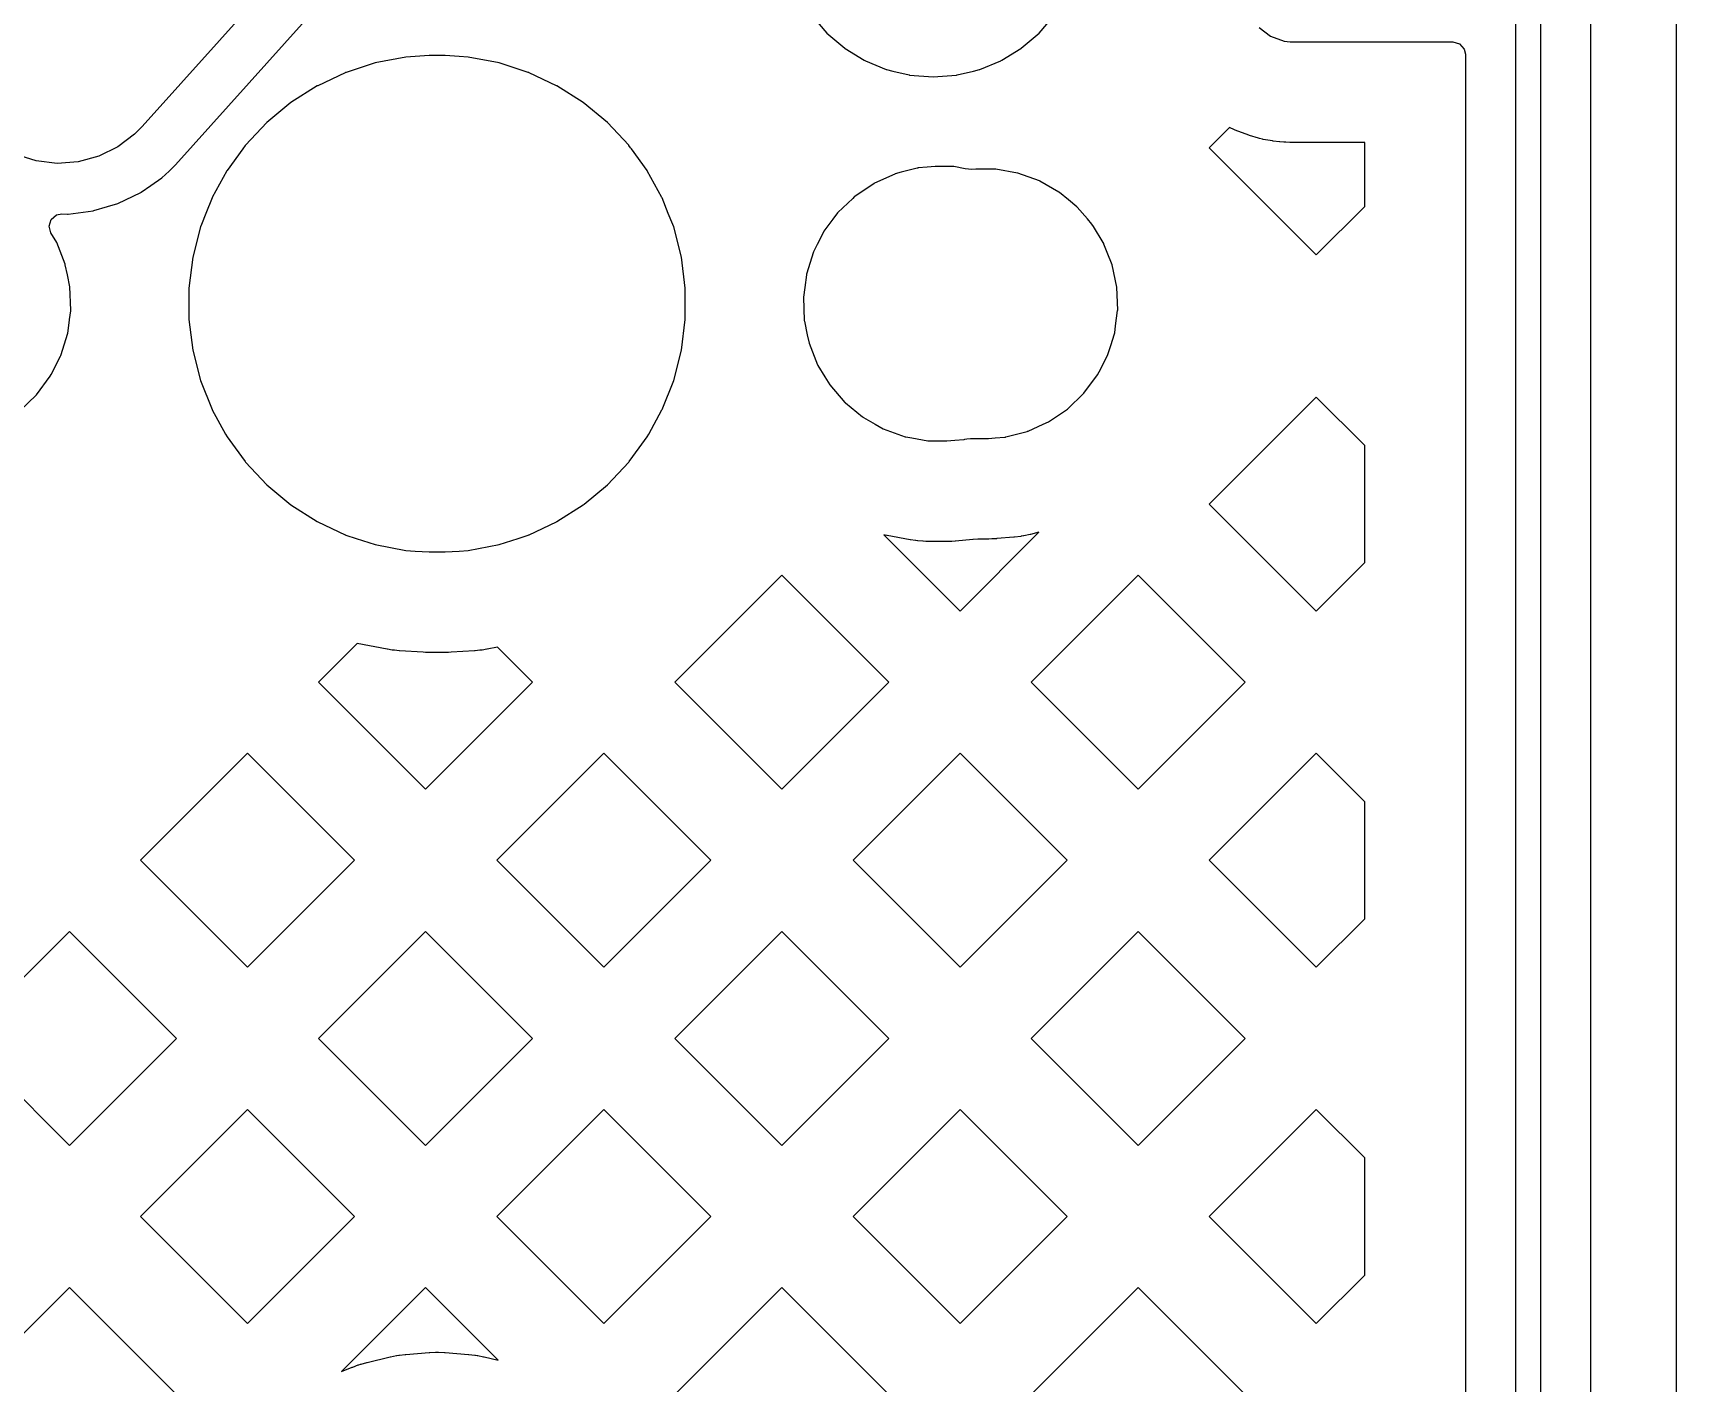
# Model space of a CAD drawing. Extents: x 124.3 to 210.2, y -114.7 to -26.3.
# Drawn here: x 193.42 to 209.99, y -70.38 to -56.77 of the extents above; entities that cross this region are included whole.
import ezdxf

# ---------------------------------------------------------------- set-up
doc = ezdxf.new("R2010")
doc.units = 0
doc.layers.add('BLACK', color=7, linetype='CONTINUOUS')

msp = doc.modelspace()

# ---------------------------------------------------------------- linework, layer by layer
at = {"layer": 'BLACK', "linetype": 'CONTINUOUS'}
for p, q in [((209.992, -30.6388), (209.992, -110.361)), ((208.375, -94.2982), (208.375, -40.4018)), ((208.625, -40.35), (208.625, -94.35)), ((209.133, -94.3142), (209.133, -40.4288)), ((195.837, -56.2513), (194.527, -57.7113)), ((201.276, -56.5894), (201.43, -56.77)), ((203.57, -56.77), (203.724, -56.5894)), ((194.863, -58.0987), (196.138, -56.678)), ((201.43, -56.77), (201.611, -56.9242)), ((203.389, -56.9242), (203.57, -56.77)), ((205.787, -56.7133), (205.903, -56.8006)), ((205.903, -56.8006), (206.04, -56.8517)), ((201.611, -56.9242), (201.615, -56.9268)), ((201.615, -56.9268), (201.615, -56.9268)), ((201.615, -56.9268), (201.806, -57.0437)), ((203.194, -57.0437), (203.385, -56.9268)), ((203.385, -56.9268), (203.389, -56.9242)), ((203.385, -56.9268), (203.385, -56.9268)), ((206.04, -56.8517), (206.102, -56.8585)), ((206.102, -56.8585), (207.74, -56.8585)), ((207.74, -56.8585), (207.809, -56.8785)), ((207.809, -56.8785), (207.855, -56.9322)), ((207.855, -56.9322), (207.867, -56.9845)), ((207.867, -56.9845), (207.867, -73.0155)), ((196.735, -57.1173), (196.582, -57.1672)), ((196.876, -57.0714), (196.735, -57.1173)), ((197.186, -57.0124), (196.876, -57.0714)), ((197.279, -57.0065), (197.186, -57.0124)), ((197.419, -56.9977), (197.279, -57.0065)), ((197.421, -56.9976), (197.419, -56.9977)), ((197.419, -56.9977), (197.419, -56.9977)), ((197.579, -56.9976), (197.421, -56.9976)), ((197.581, -56.9977), (197.579, -56.9976)), ((197.721, -57.0065), (197.581, -56.9977)), ((197.581, -56.9977), (197.581, -56.9977)), ((197.814, -57.0124), (197.721, -57.0065)), ((198.124, -57.0714), (197.814, -57.0124)), ((198.265, -57.1173), (198.124, -57.0714)), ((198.418, -57.1672), (198.265, -57.1173)), ((201.806, -57.0437), (201.813, -57.0482)), ((201.813, -57.0482), (201.818, -57.0501)), ((201.818, -57.0501), (201.818, -57.0501)), ((201.818, -57.0501), (202.028, -57.1372)), ((202.028, -57.1372), (202.032, -57.1391)), ((202.032, -57.1391), (202.093, -57.1537)), ((202.093, -57.1537), (202.258, -57.1934)), ((202.742, -57.1934), (202.907, -57.1537)), ((202.907, -57.1537), (202.968, -57.1391)), ((202.968, -57.1391), (202.972, -57.1372)), ((202.972, -57.1372), (203.182, -57.0501)), ((203.182, -57.0501), (203.187, -57.0482)), ((203.182, -57.0501), (203.182, -57.0501)), ((203.187, -57.0482), (203.194, -57.0437)), ((196.292, -57.3028), (196.026, -57.4715)), ((196.296, -57.3011), (196.292, -57.3028)), ((196.573, -57.1704), (196.296, -57.3011)), ((196.296, -57.3011), (196.296, -57.3011)), ((196.577, -57.1687), (196.573, -57.1704)), ((196.573, -57.1704), (196.573, -57.1704)), ((196.582, -57.1672), (196.577, -57.1687)), ((198.423, -57.1687), (198.418, -57.1672)), ((198.427, -57.1704), (198.423, -57.1687)), ((198.704, -57.3011), (198.427, -57.1704)), ((198.427, -57.1704), (198.427, -57.1704)), ((198.708, -57.3028), (198.704, -57.3011)), ((198.704, -57.3011), (198.704, -57.3011)), ((198.974, -57.4715), (198.708, -57.3028)), ((202.258, -57.1934), (202.258, -57.1934)), ((202.258, -57.1934), (202.263, -57.1945)), ((202.263, -57.1945), (202.5, -57.2132)), ((202.5, -57.2132), (202.737, -57.1945)), ((202.737, -57.1945), (202.742, -57.1934)), ((202.742, -57.1934), (202.742, -57.1934)), ((196.026, -57.4715), (195.784, -57.6722)), ((199.216, -57.6722), (198.974, -57.4715)), ((194.45, -57.7894), (194.279, -57.9182)), ((194.527, -57.7113), (194.45, -57.7894)), ((195.784, -57.6722), (195.568, -57.9018)), ((199.432, -57.9018), (199.216, -57.6722)), ((205.489, -57.7237), (205.285, -57.928)), ((205.539, -57.7466), (205.489, -57.7237)), ((205.547, -57.7501), (205.539, -57.7466)), ((205.684, -57.8012), (205.547, -57.7501)), ((205.691, -57.8038), (205.684, -57.8012)), ((205.782, -57.8316), (205.691, -57.8038)), ((194.279, -57.9182), (194.088, -58.0124)), ((195.541, -57.939), (195.383, -58.1565)), ((195.566, -57.905), (195.541, -57.939)), ((195.568, -57.9018), (195.566, -57.905)), ((195.566, -57.905), (195.566, -57.905)), ((199.434, -57.905), (199.432, -57.9018)), ((199.451, -57.928), (199.434, -57.905)), ((199.434, -57.905), (199.434, -57.905)), ((199.459, -57.939), (199.451, -57.928)), ((199.617, -58.1565), (199.459, -57.939)), ((205.285, -57.928), (206.364, -59.007)), ((205.79, -57.8336), (205.782, -57.8316)), ((205.821, -57.8409), (205.79, -57.8336)), ((205.828, -57.8425), (205.821, -57.8409)), ((205.922, -57.8587), (205.828, -57.8425)), ((205.93, -57.8598), (205.922, -57.8587)), ((205.992, -57.8666), (205.93, -57.8598)), ((205.996, -57.8669), (205.992, -57.8666)), ((206.037, -57.8702), (205.996, -57.8669)), ((206.04, -57.8705), (206.037, -57.8702)), ((206.054, -57.8712), (206.04, -57.8705)), ((206.057, -57.8713), (206.054, -57.8712)), ((206.098, -57.8725), (206.057, -57.8713)), ((206.102, -57.8725), (206.098, -57.8725)), ((206.852, -57.8725), (206.102, -57.8725)), ((206.852, -58.5184), (206.852, -57.8725)), ((193.456, -58.0604), (193.252, -57.9963)), ((193.668, -58.0848), (193.456, -58.0604)), ((193.881, -58.0686), (193.668, -58.0848)), ((194.088, -58.0124), (193.881, -58.0686)), ((194.797, -58.1616), (194.861, -58.1004)), ((194.861, -58.1004), (194.863, -58.0987)), ((194.861, -58.1004), (194.861, -58.1004)), ((202.341, -58.1327), (202.18, -58.1745)), ((202.346, -58.1313), (202.341, -58.1327)), ((202.341, -58.1327), (202.341, -58.1327)), ((202.351, -58.1309), (202.346, -58.1313)), ((202.44, -58.1234), (202.351, -58.1309)), ((202.351, -58.1309), (202.351, -58.1309)), ((202.521, -58.1165), (202.44, -58.1234)), ((202.686, -58.1165), (202.521, -58.1165)), ((202.688, -58.1166), (202.686, -58.1165)), ((202.707, -58.1175), (202.688, -58.1166)), ((202.688, -58.1166), (202.688, -58.1166)), ((202.711, -58.1177), (202.707, -58.1175)), ((202.707, -58.1175), (202.707, -58.1175)), ((202.825, -58.1384), (202.711, -58.1177)), ((202.858, -58.1443), (202.825, -58.1384)), ((202.891, -58.1458), (202.858, -58.1443)), ((202.933, -58.1423), (202.891, -58.1458)), ((202.942, -58.1415), (202.933, -58.1423)), ((203.104, -58.1415), (202.942, -58.1415)), ((203.106, -58.1416), (203.104, -58.1415)), ((203.111, -58.1418), (203.106, -58.1416)), ((203.106, -58.1416), (203.106, -58.1416)), ((203.128, -58.1426), (203.111, -58.1418)), ((203.132, -58.1434), (203.128, -58.1426)), ((203.35, -58.1827), (203.132, -58.1434)), ((203.132, -58.1434), (203.132, -58.1434)), ((194.517, -58.3737), (194.612, -58.3087)), ((194.612, -58.3087), (194.723, -58.2316)), ((194.723, -58.2316), (194.797, -58.1616)), ((195.381, -58.16), (195.233, -58.429)), ((195.383, -58.1565), (195.381, -58.16)), ((195.381, -58.16), (195.381, -58.16)), ((199.619, -58.16), (199.617, -58.1565)), ((199.767, -58.429), (199.619, -58.16)), ((199.619, -58.16), (199.619, -58.16)), ((201.905, -58.2868), (201.71, -58.4179)), ((201.91, -58.2846), (201.905, -58.2868)), ((202.114, -58.1925), (201.91, -58.2846)), ((201.91, -58.2846), (201.91, -58.2846)), ((202.119, -58.1903), (202.114, -58.1925)), ((202.114, -58.1925), (202.114, -58.1925)), ((202.18, -58.1745), (202.119, -58.1903)), ((203.355, -58.1837), (203.35, -58.1827)), ((203.35, -58.1827), (203.35, -58.1827)), ((203.572, -58.2623), (203.355, -58.1837)), ((203.577, -58.265), (203.572, -58.2623)), ((203.768, -58.3737), (203.577, -58.265)), ((194.28, -58.4887), (194.512, -58.3776)), ((194.512, -58.3776), (194.517, -58.3737)), ((195.231, -58.4324), (195.169, -58.5899)), ((195.233, -58.429), (195.231, -58.4324)), ((199.769, -58.4324), (199.767, -58.429)), ((199.831, -58.5899), (199.769, -58.4324)), ((201.69, -58.4374), (201.54, -58.58)), ((201.706, -58.4216), (201.69, -58.4374)), ((201.71, -58.4179), (201.706, -58.4216)), ((201.706, -58.4216), (201.706, -58.4216)), ((203.772, -58.3764), (203.768, -58.3737)), ((203.768, -58.3737), (203.768, -58.3737)), ((203.776, -58.3798), (203.772, -58.3764)), ((203.864, -58.4518), (203.776, -58.3798)), ((203.776, -58.3798), (203.776, -58.3798)), ((203.951, -58.5226), (203.864, -58.4518)), ((193.587, -58.7173), (193.609, -58.6498)), ((193.609, -58.6498), (193.663, -58.6047)), ((193.663, -58.6047), (193.716, -58.5946)), ((193.716, -58.5946), (193.774, -58.596)), ((193.774, -58.596), (193.774, -58.596)), ((193.774, -58.596), (193.779, -58.5962)), ((193.779, -58.5962), (194.033, -58.5621)), ((194.033, -58.5621), (194.038, -58.5607)), ((194.038, -58.5607), (194.178, -58.5192)), ((194.038, -58.5607), (194.038, -58.5607)), ((194.178, -58.5192), (194.28, -58.4887)), ((195.169, -58.5899), (195.125, -58.7006)), ((199.875, -58.7006), (199.831, -58.5899)), ((201.49, -58.6476), (201.4, -58.7683)), ((201.537, -58.5842), (201.49, -58.6476)), ((201.54, -58.58), (201.537, -58.5842)), ((201.537, -58.5842), (201.537, -58.5842)), ((203.954, -58.5266), (203.951, -58.5226)), ((204.057, -58.645), (203.954, -58.5266)), ((203.954, -58.5266), (203.954, -58.5266)), ((204.102, -58.6967), (204.057, -58.645)), ((206.364, -59.007), (206.852, -58.5184)), ((193.605, -58.7859), (193.587, -58.7173)), ((193.664, -58.8826), (193.605, -58.7859)), ((195.115, -58.7252), (195.037, -59.0302)), ((195.125, -58.7006), (195.115, -58.7252)), ((199.885, -58.7252), (199.875, -58.7006)), ((199.963, -59.0302), (199.885, -58.7252)), ((201.398, -58.7731), (201.331, -58.9031)), ((201.4, -58.7683), (201.398, -58.7731)), ((201.398, -58.7731), (201.398, -58.7731)), ((204.117, -58.7215), (204.102, -58.6967)), ((204.214, -58.8826), (204.117, -58.7215)), ((193.75, -59.101), (193.664, -58.8826)), ((201.294, -58.9776), (201.224, -59.2018)), ((201.331, -58.9031), (201.294, -58.9776)), ((204.221, -58.8938), (204.214, -58.8826)), ((204.223, -58.8987), (204.221, -58.8938)), ((204.256, -58.9823), (204.223, -58.8987)), ((204.223, -58.8987), (204.223, -58.8987)), ((193.751, -59.1062), (193.75, -59.101)), ((193.772, -59.2072), (193.751, -59.1062)), ((193.751, -59.1062), (193.751, -59.1062)), ((195.037, -59.0302), (194.998, -59.3426)), ((200.002, -59.3426), (199.963, -59.0302)), ((204.306, -59.1082), (204.256, -58.9823)), ((204.353, -59.3338), (204.306, -59.1082)), ((193.798, -59.3308), (193.772, -59.2072)), ((201.223, -59.2071), (201.206, -59.3361)), ((201.224, -59.2018), (201.223, -59.2071)), ((193.807, -59.5654), (193.798, -59.3308)), ((194.998, -59.3426), (194.998, -59.6574)), ((200.002, -59.6574), (200.002, -59.3426)), ((201.206, -59.3361), (201.193, -59.4346)), ((201.193, -59.4346), (201.202, -59.6692)), ((204.362, -59.5642), (204.353, -59.3338)), ((193.795, -59.6574), (193.806, -59.5707)), ((193.806, -59.5707), (193.807, -59.5654)), ((193.806, -59.5707), (193.806, -59.5707)), ((204.341, -59.724), (204.361, -59.5695)), ((204.361, -59.5695), (204.362, -59.5642)), ((204.361, -59.5695), (204.361, -59.5695)), ((193.706, -60.0224), (193.776, -59.7982)), ((193.776, -59.7982), (193.794, -59.6662)), ((193.794, -59.6662), (193.795, -59.6574)), ((194.998, -59.6574), (195.037, -59.9698)), ((199.963, -59.9698), (200.002, -59.6574)), ((201.202, -59.6692), (201.203, -59.6744)), ((201.203, -59.6744), (201.232, -59.8127)), ((204.292, -59.9201), (204.328, -59.8033)), ((204.328, -59.8033), (204.332, -59.7928)), ((204.332, -59.7928), (204.341, -59.724)), ((195.037, -59.9698), (195.115, -60.2748)), ((199.885, -60.2748), (199.963, -59.9698)), ((201.232, -59.8127), (201.25, -59.899)), ((201.25, -59.899), (201.336, -60.1174)), ((204.263, -60.0129), (204.292, -59.9201)), ((193.609, -60.2137), (193.704, -60.0271)), ((193.704, -60.0271), (193.706, -60.0224)), ((193.704, -60.0271), (193.704, -60.0271)), ((201.336, -60.1174), (201.339, -60.1219)), ((201.339, -60.1219), (201.41, -60.2384)), ((204.175, -60.1874), (204.231, -60.0761)), ((204.231, -60.0761), (204.263, -60.0129)), ((193.46, -60.42), (193.6, -60.2317)), ((193.6, -60.2317), (193.609, -60.2137)), ((195.115, -60.2748), (195.231, -60.5676)), ((199.769, -60.5676), (199.885, -60.2748)), ((201.41, -60.2384), (201.458, -60.3181)), ((204.021, -60.4034), (204.159, -60.2185)), ((204.159, -60.2185), (204.175, -60.1874)), ((193.29, -60.5821), (193.46, -60.42)), ((201.458, -60.3181), (201.612, -60.4954)), ((203.854, -60.5626), (204.021, -60.4034)), ((206.364, -60.4411), (205.285, -61.5201)), ((206.852, -60.9297), (206.364, -60.4411)), ((195.231, -60.5676), (195.233, -60.571)), ((195.233, -60.571), (195.233, -60.571)), ((195.233, -60.571), (195.367, -60.8147)), ((199.633, -60.8147), (199.767, -60.571)), ((199.767, -60.571), (199.769, -60.5676)), ((199.767, -60.571), (199.767, -60.571)), ((201.612, -60.4954), (201.616, -60.4988)), ((201.616, -60.4988), (201.789, -60.6409)), ((203.663, -60.6913), (203.854, -60.5626)), ((201.789, -60.6409), (201.789, -60.6409)), ((201.789, -60.6409), (201.794, -60.6443)), ((201.794, -60.6443), (201.798, -60.6469)), ((201.798, -60.6469), (201.798, -60.6469)), ((201.798, -60.6469), (201.918, -60.7154)), ((201.918, -60.7154), (201.998, -60.7605)), ((201.998, -60.7605), (202.218, -60.8406)), ((203.235, -60.8426), (203.448, -60.7873)), ((203.448, -60.7873), (203.453, -60.786)), ((203.448, -60.7873), (203.448, -60.7873)), ((203.453, -60.786), (203.458, -60.7838)), ((203.458, -60.7838), (203.61, -60.7154)), ((203.458, -60.7838), (203.458, -60.7838)), ((203.61, -60.7154), (203.663, -60.6913)), ((195.367, -60.8147), (195.383, -60.8435)), ((195.383, -60.8435), (195.462, -60.952)), ((195.462, -60.952), (195.563, -61.091)), ((199.437, -61.091), (199.538, -60.952)), ((199.538, -60.952), (199.617, -60.8435)), ((199.617, -60.8435), (199.633, -60.8147)), ((202.218, -60.8406), (202.224, -60.8415)), ((202.224, -60.8415), (202.224, -60.8415)), ((202.224, -60.8415), (202.286, -60.8527)), ((202.286, -60.8527), (202.449, -60.8823)), ((202.449, -60.8823), (202.453, -60.8825)), ((202.453, -60.8825), (202.453, -60.8825)), ((202.453, -60.8825), (202.472, -60.8834)), ((202.472, -60.8834), (202.472, -60.8834)), ((202.472, -60.8834), (202.474, -60.8835)), ((202.474, -60.8835), (202.639, -60.8835)), ((202.639, -60.8835), (202.72, -60.8766)), ((202.72, -60.8766), (202.809, -60.8691)), ((202.809, -60.8691), (202.814, -60.8687)), ((202.809, -60.8691), (202.809, -60.8691)), ((202.814, -60.8687), (202.819, -60.8673)), ((202.819, -60.8673), (202.841, -60.8616)), ((202.819, -60.8673), (202.819, -60.8673)), ((202.841, -60.8616), (202.879, -60.8577)), ((202.879, -60.8577), (202.894, -60.8584)), ((202.894, -60.8584), (202.894, -60.8584)), ((202.894, -60.8584), (202.896, -60.8585)), ((202.896, -60.8585), (203.058, -60.8585)), ((203.058, -60.8585), (203.126, -60.8527)), ((203.126, -60.8527), (203.224, -60.8444)), ((203.224, -60.8444), (203.23, -60.8439)), ((203.224, -60.8444), (203.224, -60.8444)), ((203.23, -60.8439), (203.235, -60.8426)), ((203.235, -60.8426), (203.235, -60.8426)), ((206.852, -62.1105), (206.852, -60.9297)), ((195.563, -61.091), (195.568, -61.0982)), ((195.568, -61.0982), (195.784, -61.3278)), ((199.216, -61.3278), (199.432, -61.0982)), ((199.432, -61.0982), (199.437, -61.091)), ((195.784, -61.3278), (196.026, -61.5285)), ((198.984, -61.5201), (199.216, -61.3278)), ((196.026, -61.5285), (196.292, -61.6972)), ((198.708, -61.6972), (198.974, -61.5285)), ((198.974, -61.5285), (198.984, -61.5201)), ((205.285, -61.5201), (206.364, -62.5991)), ((196.292, -61.6972), (196.296, -61.6989)), ((196.296, -61.6989), (196.296, -61.6989)), ((196.296, -61.6989), (196.573, -61.8296)), ((198.427, -61.8296), (198.704, -61.6989)), ((198.704, -61.6989), (198.708, -61.6972)), ((198.704, -61.6989), (198.704, -61.6989)), ((196.573, -61.8296), (196.573, -61.8296)), ((196.573, -61.8296), (196.577, -61.8313)), ((196.577, -61.8313), (196.581, -61.8325)), ((196.581, -61.8325), (196.581, -61.8325)), ((196.581, -61.8325), (196.684, -61.866)), ((196.684, -61.866), (196.876, -61.9286)), ((196.876, -61.9286), (197.186, -61.9876)), ((197.814, -61.9876), (198.124, -61.9286)), ((198.124, -61.9286), (198.316, -61.866)), ((198.316, -61.866), (198.419, -61.8325)), ((198.419, -61.8325), (198.423, -61.8313)), ((198.419, -61.8325), (198.419, -61.8325)), ((198.423, -61.8313), (198.424, -61.8307)), ((198.424, -61.8307), (198.427, -61.8296)), ((198.427, -61.8296), (198.427, -61.8296)), ((202.033, -61.8373), (202.003, -61.8307)), ((202.003, -61.8307), (202.772, -62.5991)), ((202.038, -61.8384), (202.033, -61.8373)), ((202.269, -61.8802), (202.038, -61.8384)), ((202.273, -61.8808), (202.269, -61.8802)), ((202.323, -61.8881), (202.273, -61.8808)), ((202.327, -61.8887), (202.323, -61.8881)), ((202.343, -61.8905), (202.327, -61.8887)), ((202.347, -61.8909), (202.343, -61.8905)), ((202.397, -61.8949), (202.347, -61.8909)), ((202.402, -61.8952), (202.397, -61.8949)), ((202.426, -61.8964), (202.402, -61.8952)), ((202.428, -61.8964), (202.426, -61.8964)), ((202.446, -61.8971), (202.428, -61.8964)), ((202.447, -61.8971), (202.446, -61.8971)), ((202.453, -61.8973), (202.447, -61.8971)), ((202.454, -61.8973), (202.453, -61.8973)), ((202.472, -61.8975), (202.454, -61.8973)), ((202.474, -61.8975), (202.472, -61.8975)), ((202.639, -61.8975), (202.474, -61.8975)), ((202.642, -61.8975), (202.639, -61.8975)), ((202.674, -61.8968), (202.642, -61.8975)), ((202.677, -61.8967), (202.674, -61.8968)), ((202.687, -61.8963), (202.677, -61.8967)), ((202.69, -61.8961), (202.687, -61.8963)), ((202.722, -61.8941), (202.69, -61.8961)), ((202.725, -61.8939), (202.722, -61.8941)), ((202.9, -61.879), (202.725, -61.8939)), ((202.772, -62.5991), (203.567, -61.804)), ((202.905, -61.8785), (202.9, -61.879)), ((202.952, -61.8725), (202.905, -61.8785)), ((203.058, -61.8725), (202.952, -61.8725)), ((203.061, -61.8725), (203.058, -61.8725)), ((203.093, -61.8718), (203.061, -61.8725)), ((203.095, -61.8717), (203.093, -61.8718)), ((203.106, -61.8713), (203.095, -61.8717)), ((203.109, -61.8711), (203.106, -61.8713)), ((203.141, -61.8691), (203.109, -61.8711)), ((203.144, -61.8689), (203.141, -61.8691)), ((203.315, -61.8543), (203.144, -61.8689)), ((203.321, -61.8537), (203.315, -61.8543)), ((203.385, -61.8456), (203.321, -61.8537)), ((203.39, -61.8448), (203.385, -61.8456)), ((203.411, -61.8412), (203.39, -61.8448)), ((203.416, -61.8402), (203.411, -61.8412)), ((203.479, -61.8266), (203.416, -61.8402)), ((203.484, -61.8254), (203.479, -61.8266)), ((203.567, -61.804), (203.484, -61.8254)), ((197.186, -61.9876), (197.279, -61.9935)), ((197.279, -61.9935), (197.419, -62.0023)), ((197.419, -62.0023), (197.419, -62.0023)), ((197.419, -62.0023), (197.421, -62.0024)), ((197.421, -62.0024), (197.579, -62.0024)), ((197.579, -62.0024), (197.581, -62.0023)), ((197.581, -62.0023), (197.721, -61.9935)), ((197.581, -62.0023), (197.581, -62.0023)), ((197.721, -61.9935), (197.814, -61.9876)), ((206.364, -62.5991), (206.852, -62.1105)), ((200.976, -62.2371), (199.897, -63.3161)), ((202.055, -63.3161), (200.976, -62.2371)), ((204.568, -62.2371), (203.489, -63.3161)), ((205.647, -63.3161), (204.568, -62.2371)), ((196.695, -62.9262), (196.305, -63.3161)), ((196.996, -62.9836), (196.695, -62.9262)), ((197, -62.9843), (196.996, -62.9836)), ((197.047, -62.9918), (197, -62.9843)), ((197.051, -62.9923), (197.047, -62.9918)), ((197.067, -62.9943), (197.051, -62.9923)), ((197.07, -62.9948), (197.067, -62.9943)), ((197.118, -62.9993), (197.07, -62.9948)), ((197.122, -62.9996), (197.118, -62.9993)), ((197.358, -63.0144), (197.122, -62.9996)), ((197.36, -63.0145), (197.358, -63.0144)), ((197.384, -63.0156), (197.36, -63.0145)), ((197.386, -63.0157), (197.384, -63.0156)), ((197.393, -63.016), (197.386, -63.0157)), ((197.395, -63.016), (197.393, -63.016)), ((197.419, -63.0164), (197.395, -63.016)), ((197.421, -63.0164), (197.419, -63.0164)), ((197.579, -63.0164), (197.421, -63.0164)), ((197.581, -63.0164), (197.579, -63.0164)), ((197.605, -63.016), (197.581, -63.0164)), ((197.607, -63.016), (197.605, -63.016)), ((197.614, -63.0157), (197.607, -63.016)), ((197.616, -63.0156), (197.614, -63.0157)), ((197.64, -63.0145), (197.616, -63.0156)), ((197.642, -63.0144), (197.64, -63.0145)), ((197.878, -62.9996), (197.642, -63.0144)), ((197.882, -62.9993), (197.878, -62.9996)), ((197.93, -62.9948), (197.882, -62.9993)), ((197.933, -62.9943), (197.93, -62.9948)), ((197.949, -62.9923), (197.933, -62.9943)), ((197.953, -62.9918), (197.949, -62.9923)), ((198, -62.9843), (197.953, -62.9918)), ((198.004, -62.9836), (198, -62.9843)), ((198.11, -62.9634), (198.004, -62.9836)), ((198.463, -63.3161), (198.11, -62.9634)), ((196.305, -63.3161), (197.384, -64.3952)), ((197.384, -64.3952), (198.463, -63.3161)), ((199.897, -63.3161), (200.976, -64.3952)), ((200.976, -64.3952), (202.055, -63.3161)), ((203.489, -63.3161), (204.568, -64.3952)), ((204.568, -64.3952), (205.647, -63.3161)), ((195.588, -64.0332), (194.509, -65.1122)), ((196.667, -65.1122), (195.588, -64.0332)), ((199.18, -64.0332), (198.101, -65.1122)), ((200.259, -65.1122), (199.18, -64.0332)), ((202.772, -64.0332), (201.693, -65.1122)), ((203.851, -65.1122), (202.772, -64.0332)), ((206.364, -64.0332), (205.285, -65.1122)), ((206.852, -64.5218), (206.364, -64.0332)), ((206.852, -65.7026), (206.852, -64.5218)), ((194.509, -65.1122), (195.588, -66.1912)), ((195.588, -66.1912), (196.667, -65.1122)), ((198.101, -65.1122), (199.18, -66.1912)), ((199.18, -66.1912), (200.259, -65.1122)), ((201.693, -65.1122), (202.772, -66.1912)), ((202.772, -66.1912), (203.851, -65.1122)), ((205.285, -65.1122), (206.364, -66.1912)), ((206.364, -66.1912), (206.852, -65.7026)), ((193.792, -65.8292), (192.712, -66.9083)), ((194.871, -66.9083), (193.792, -65.8292)), ((197.384, -65.8292), (196.305, -66.9083)), ((198.463, -66.9083), (197.384, -65.8292)), ((200.976, -65.8292), (199.897, -66.9083)), ((202.055, -66.9083), (200.976, -65.8292)), ((204.568, -65.8292), (203.489, -66.9083)), ((205.647, -66.9083), (204.568, -65.8292)), ((192.712, -66.9083), (193.792, -67.9873)), ((193.792, -67.9873), (194.871, -66.9083)), ((196.305, -66.9083), (197.384, -67.9873)), ((197.384, -67.9873), (198.463, -66.9083)), ((199.897, -66.9083), (200.976, -67.9873)), ((200.976, -67.9873), (202.055, -66.9083)), ((203.489, -66.9083), (204.568, -67.9873)), ((204.568, -67.9873), (205.647, -66.9083)), ((195.588, -67.6253), (194.509, -68.7043)), ((196.667, -68.7043), (195.588, -67.6253)), ((199.18, -67.6253), (198.101, -68.7043)), ((200.259, -68.7043), (199.18, -67.6253)), ((202.772, -67.6253), (201.693, -68.7043)), ((203.851, -68.7043), (202.772, -67.6253)), ((206.364, -67.6253), (205.285, -68.7043)), ((206.852, -68.1139), (206.364, -67.6253)), ((206.852, -69.2947), (206.852, -68.1139)), ((194.509, -68.7043), (195.588, -69.7833)), ((195.588, -69.7833), (196.667, -68.7043)), ((198.101, -68.7043), (199.18, -69.7833)), ((199.18, -69.7833), (200.259, -68.7043)), ((201.693, -68.7043), (202.772, -69.7833)), ((202.772, -69.7833), (203.851, -68.7043)), ((205.285, -68.7043), (206.364, -69.7833)), ((206.364, -69.7833), (206.852, -69.2947)), ((193.792, -69.4213), (192.712, -70.5004)), ((194.871, -70.5004), (193.792, -69.4213)), ((197.384, -69.4213), (196.536, -70.269)), ((198.116, -70.1537), (197.384, -69.4213)), ((200.976, -69.4213), (199.897, -70.5004)), ((202.055, -70.5004), (200.976, -69.4213)), ((204.568, -69.4213), (203.489, -70.5004)), ((205.647, -70.5004), (204.568, -69.4213)), ((197.184, -70.0946), (197.42, -70.076)), ((197.42, -70.076), (197.425, -70.0757)), ((197.425, -70.0757), (197.485, -70.0733)), ((197.485, -70.0733), (197.49, -70.0732)), ((197.49, -70.0732), (197.51, -70.0732)), ((197.51, -70.0732), (197.515, -70.0733)), ((197.515, -70.0733), (197.575, -70.0757)), ((197.575, -70.0757), (197.58, -70.076)), ((197.58, -70.076), (197.816, -70.0946)), ((196.536, -70.269), (196.644, -70.2241)), ((196.644, -70.2241), (196.649, -70.2223)), ((196.649, -70.2223), (196.705, -70.2016)), ((196.705, -70.2016), (196.71, -70.2)), ((196.71, -70.2), (196.729, -70.1938)), ((196.729, -70.1938), (196.733, -70.1924)), ((196.733, -70.1924), (196.791, -70.1762)), ((196.791, -70.1762), (196.796, -70.1749)), ((196.796, -70.1749), (197.027, -70.1195)), ((197.027, -70.1195), (197.031, -70.1184)), ((197.031, -70.1184), (197.09, -70.1067)), ((197.09, -70.1067), (197.095, -70.1059)), ((197.095, -70.1059), (197.114, -70.1028)), ((197.114, -70.1028), (197.119, -70.1021)), ((197.119, -70.1021), (197.179, -70.0951)), ((197.179, -70.0951), (197.184, -70.0946)), ((197.816, -70.0946), (197.821, -70.0951)), ((197.821, -70.0951), (197.881, -70.1021)), ((197.881, -70.1021), (197.886, -70.1028)), ((197.886, -70.1028), (197.905, -70.1059)), ((197.905, -70.1059), (197.91, -70.1067)), ((197.91, -70.1067), (197.969, -70.1184)), ((197.969, -70.1184), (197.973, -70.1195)), ((197.973, -70.1195), (198.116, -70.1537))]:
    msp.add_line(p, q, dxfattribs=at)

doc.saveas('drawing.dxf')
